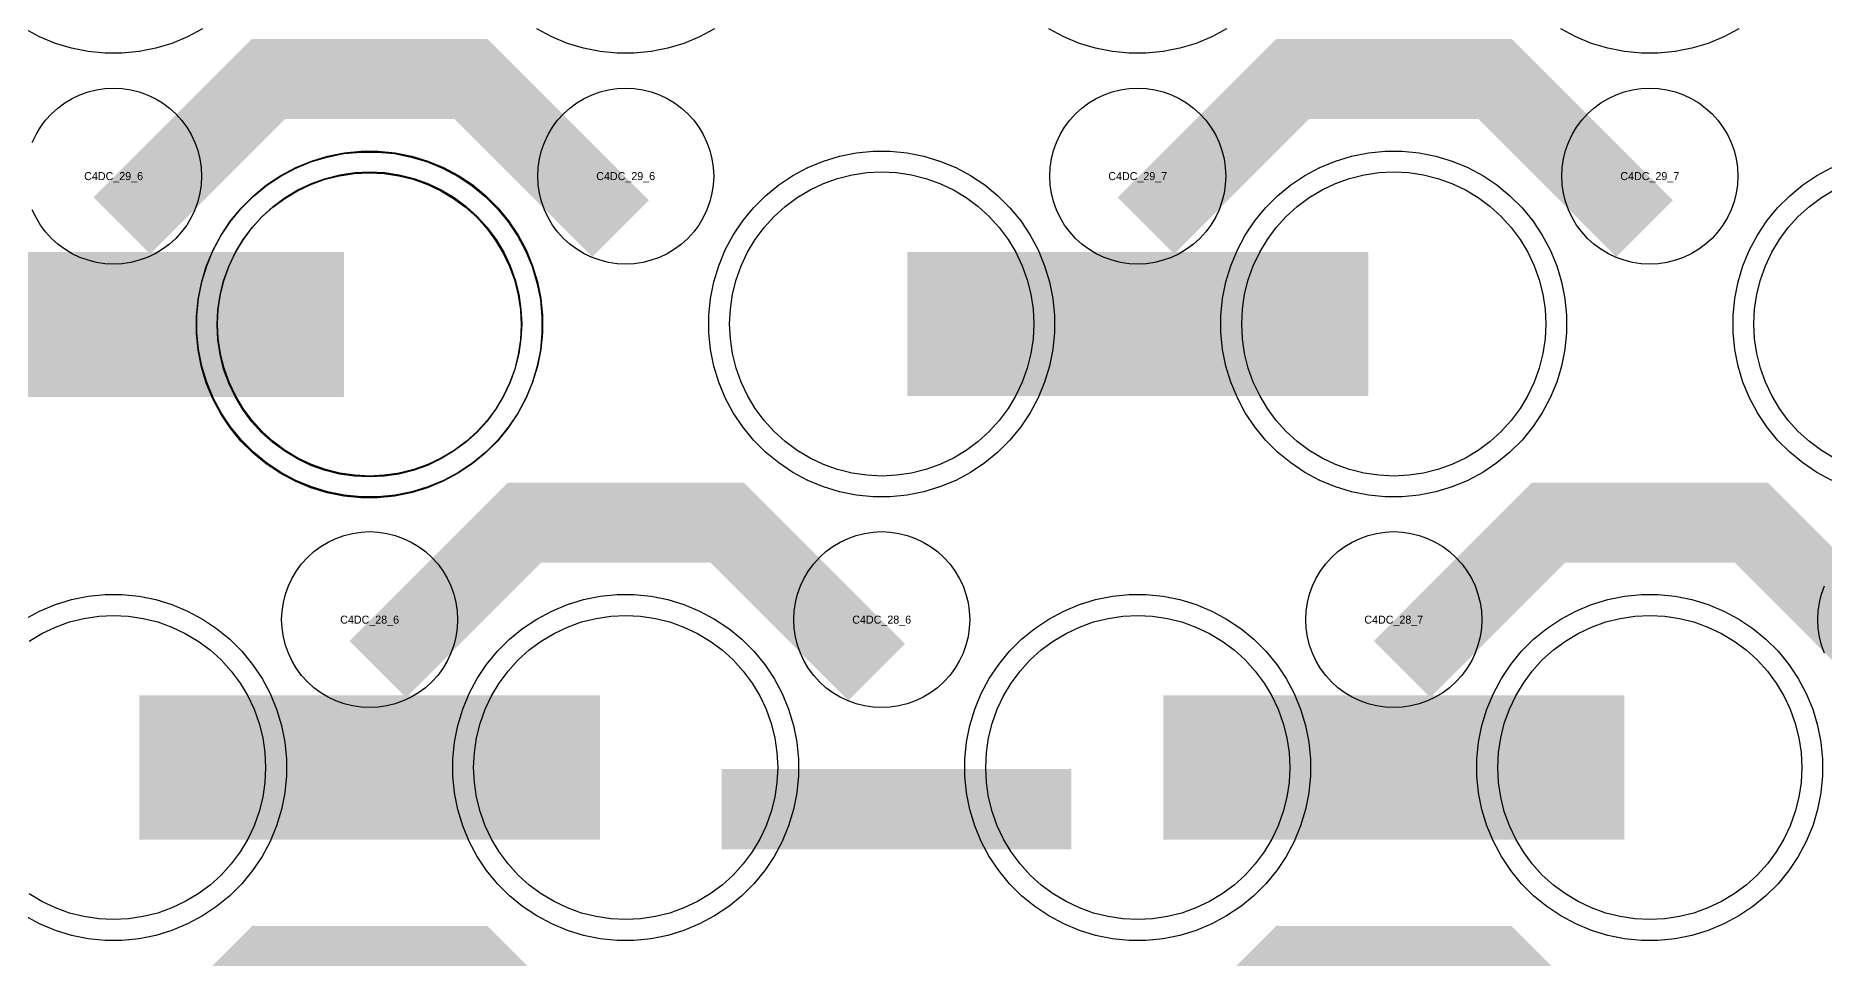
# Model space of a CAD drawing. Extents: x -11880 to 11880, y -14992 to 14992.
# Drawn here: x -10104 to -9546, y -11019 to -10731 of the extents above; entities that cross this region are included whole.
import ezdxf
from ezdxf.enums import TextEntityAlignment as Align

# ---------------------------------------------------------------- set-up
doc = ezdxf.new("R2010")
doc.units = 0
doc.header["$MEASUREMENT"] = 0
for name, color, linetype in [('GDS_775_DT_237', 138, 'CONTINUOUS'), ('RDL1_FS', 34, 'CONTINUOUS'), ('RDL_BS', 160, 'CONTINUOUS')]:
    doc.layers.add(name, color=color, linetype=linetype)

msp = doc.modelspace()

# ---------------------------------------------------------------- linework, layer by layer
at = {"layer": 'RDL1_FS', "color": 241, "true_color": 0xf7abae}
msp.add_lwpolyline([(-10000.149, -10868.996), (-10004.806, -10868.767), (-10009.417, -10868.083), (-10013.94, -10866.951), (-10018.33, -10865.379), (-10022.544, -10863.387), (-10026.544, -10860.989), (-10030.289, -10858.211), (-10033.743, -10855.081), (-10036.873, -10851.627), (-10039.651, -10847.882), (-10042.049, -10843.882), (-10044.041, -10839.668), (-10045.613, -10835.278), (-10046.745, -10830.755), (-10047.429, -10826.144), (-10047.658, -10821.487), (-10047.429, -10816.83), (-10046.745, -10812.219), (-10045.613, -10807.696), (-10044.041, -10803.306), (-10042.049, -10799.092), (-10039.651, -10795.092), (-10036.873, -10791.347), (-10033.743, -10787.893), (-10030.289, -10784.763), (-10026.544, -10781.985), (-10022.544, -10779.587), (-10018.33, -10777.595), (-10013.94, -10776.023), (-10009.417, -10774.891), (-10004.806, -10774.207), (-10000.149, -10773.978), (-9995.492, -10774.207), (-9990.881, -10774.891), (-9986.358, -10776.023), (-9981.968, -10777.595), (-9977.754, -10779.587), (-9973.754, -10781.985), (-9970.009, -10784.763), (-9966.555, -10787.893), (-9963.425, -10791.347), (-9960.647, -10795.092), (-9958.249, -10799.092), (-9956.257, -10803.306), (-9954.685, -10807.696), (-9953.553, -10812.219), (-9952.869, -10816.83), (-9952.64, -10821.487), (-9952.869, -10826.144), (-9953.553, -10830.755), (-9954.685, -10835.278), (-9956.257, -10839.668), (-9958.249, -10843.882), (-9960.647, -10847.882), (-9963.425, -10851.627), (-9966.555, -10855.081), (-9970.009, -10858.211), (-9973.754, -10860.989), (-9977.754, -10863.387), (-9981.968, -10865.379), (-9986.358, -10866.951), (-9990.881, -10868.083), (-9995.492, -10868.767)], close=True, dxfattribs=at)
at = {"layer": 'RDL1_FS'}
for points in [[(-10000, -10868.714), (-10004.657, -10868.485), (-10009.268, -10867.801), (-10013.791, -10866.669), (-10018.181, -10865.097), (-10022.395, -10863.105), (-10026.395, -10860.707), (-10030.14, -10857.929), (-10033.594, -10854.799), (-10036.724, -10851.345), (-10039.502, -10847.6), (-10041.9, -10843.6), (-10043.892, -10839.386), (-10045.464, -10834.996), (-10046.596, -10830.473), (-10047.28, -10825.862), (-10047.509, -10821.205), (-10047.28, -10816.548), (-10046.596, -10811.937), (-10045.464, -10807.414), (-10043.892, -10803.024), (-10041.9, -10798.81), (-10039.502, -10794.81), (-10036.724, -10791.065), (-10033.594, -10787.611), (-10030.14, -10784.481), (-10026.395, -10781.703), (-10022.395, -10779.305), (-10018.181, -10777.313), (-10013.791, -10775.741), (-10009.268, -10774.609), (-10004.657, -10773.925), (-10000, -10773.696), (-9995.343, -10773.925), (-9990.732, -10774.609), (-9986.209, -10775.741), (-9981.819, -10777.313), (-9977.605, -10779.305), (-9973.605, -10781.703), (-9969.86, -10784.481), (-9966.406, -10787.611), (-9963.276, -10791.065), (-9960.498, -10794.81), (-9958.1, -10798.81), (-9956.108, -10803.024), (-9954.536, -10807.414), (-9953.404, -10811.937), (-9952.72, -10816.548), (-9952.491, -10821.205), (-9952.72, -10825.862), (-9953.404, -10830.473), (-9954.536, -10834.996), (-9956.108, -10839.386), (-9958.1, -10843.6), (-9960.498, -10847.6), (-9963.276, -10851.345), (-9966.406, -10854.799), (-9969.86, -10857.929), (-9973.605, -10860.707), (-9977.605, -10863.105), (-9981.819, -10865.097), (-9986.209, -10866.669), (-9990.732, -10867.801), (-9995.343, -10868.485)], [(-9840, -10868.714), (-9844.657, -10868.485), (-9849.268, -10867.801), (-9853.791, -10866.669), (-9858.181, -10865.097), (-9862.395, -10863.105), (-9866.395, -10860.707), (-9870.14, -10857.929), (-9873.594, -10854.799), (-9876.724, -10851.345), (-9879.502, -10847.6), (-9881.9, -10843.6), (-9883.892, -10839.386), (-9885.464, -10834.996), (-9886.596, -10830.473), (-9887.28, -10825.862), (-9887.509, -10821.205), (-9887.28, -10816.548), (-9886.596, -10811.937), (-9885.464, -10807.414), (-9883.892, -10803.024), (-9881.9, -10798.81), (-9879.502, -10794.81), (-9876.724, -10791.065), (-9873.594, -10787.611), (-9870.14, -10784.481), (-9866.395, -10781.703), (-9862.395, -10779.305), (-9858.181, -10777.313), (-9853.791, -10775.741), (-9849.268, -10774.609), (-9844.657, -10773.925), (-9840, -10773.696), (-9835.343, -10773.925), (-9830.732, -10774.609), (-9826.209, -10775.741), (-9821.819, -10777.313), (-9817.605, -10779.305), (-9813.605, -10781.703), (-9809.86, -10784.481), (-9806.406, -10787.611), (-9803.276, -10791.065), (-9800.498, -10794.81), (-9798.1, -10798.81), (-9796.108, -10803.024), (-9794.536, -10807.414), (-9793.404, -10811.937), (-9792.72, -10816.548), (-9792.491, -10821.205), (-9792.72, -10825.862), (-9793.404, -10830.473), (-9794.536, -10834.996), (-9796.108, -10839.386), (-9798.1, -10843.6), (-9800.498, -10847.6), (-9803.276, -10851.345), (-9806.406, -10854.799), (-9809.86, -10857.929), (-9813.605, -10860.707), (-9817.605, -10863.105), (-9821.819, -10865.097), (-9826.209, -10866.669), (-9830.732, -10867.801), (-9835.343, -10868.485)], [(-9680, -10868.714), (-9684.657, -10868.485), (-9689.268, -10867.801), (-9693.791, -10866.669), (-9698.181, -10865.097), (-9702.395, -10863.105), (-9706.395, -10860.707), (-9710.14, -10857.929), (-9713.594, -10854.799), (-9716.724, -10851.345), (-9719.502, -10847.6), (-9721.9, -10843.6), (-9723.892, -10839.386), (-9725.464, -10834.996), (-9726.596, -10830.473), (-9727.28, -10825.862), (-9727.509, -10821.205), (-9727.28, -10816.548), (-9726.596, -10811.937), (-9725.464, -10807.414), (-9723.892, -10803.024), (-9721.9, -10798.81), (-9719.502, -10794.81), (-9716.724, -10791.065), (-9713.594, -10787.611), (-9710.14, -10784.481), (-9706.395, -10781.703), (-9702.395, -10779.305), (-9698.181, -10777.313), (-9693.791, -10775.741), (-9689.268, -10774.609), (-9684.657, -10773.925), (-9680, -10773.696), (-9675.343, -10773.925), (-9670.732, -10774.609), (-9666.209, -10775.741), (-9661.819, -10777.313), (-9657.605, -10779.305), (-9653.605, -10781.703), (-9649.86, -10784.481), (-9646.406, -10787.611), (-9643.276, -10791.065), (-9640.498, -10794.81), (-9638.1, -10798.81), (-9636.108, -10803.024), (-9634.536, -10807.414), (-9633.404, -10811.937), (-9632.72, -10816.548), (-9632.491, -10821.205), (-9632.72, -10825.862), (-9633.404, -10830.473), (-9634.536, -10834.996), (-9636.108, -10839.386), (-9638.1, -10843.6), (-9640.498, -10847.6), (-9643.276, -10851.345), (-9646.406, -10854.799), (-9649.86, -10857.929), (-9653.605, -10860.707), (-9657.605, -10863.105), (-9661.819, -10865.097), (-9666.209, -10866.669), (-9670.732, -10867.801), (-9675.343, -10868.485)], [(-9920, -11007.279), (-9924.657, -11007.05), (-9929.268, -11006.366), (-9933.791, -11005.234), (-9938.181, -11003.662), (-9942.395, -11001.67), (-9946.395, -10999.272), (-9950.14, -10996.494), (-9953.594, -10993.364), (-9956.724, -10989.91), (-9959.502, -10986.165), (-9961.9, -10982.165), (-9963.892, -10977.951), (-9965.464, -10973.561), (-9966.596, -10969.038), (-9967.28, -10964.427), (-9967.509, -10959.77), (-9967.28, -10955.113), (-9966.596, -10950.502), (-9965.464, -10945.979), (-9963.892, -10941.589), (-9961.9, -10937.375), (-9959.502, -10933.375), (-9956.724, -10929.63), (-9953.594, -10926.176), (-9950.14, -10923.046), (-9946.395, -10920.268), (-9942.395, -10917.87), (-9938.181, -10915.878), (-9933.791, -10914.306), (-9929.268, -10913.174), (-9924.657, -10912.49), (-9920, -10912.261), (-9915.343, -10912.49), (-9910.732, -10913.174), (-9906.209, -10914.306), (-9901.819, -10915.878), (-9897.605, -10917.87), (-9893.605, -10920.268), (-9889.86, -10923.046), (-9886.406, -10926.176), (-9883.276, -10929.63), (-9880.498, -10933.375), (-9878.1, -10937.375), (-9876.108, -10941.589), (-9874.536, -10945.979), (-9873.404, -10950.502), (-9872.72, -10955.113), (-9872.491, -10959.77), (-9872.72, -10964.427), (-9873.404, -10969.038), (-9874.536, -10973.561), (-9876.108, -10977.951), (-9878.1, -10982.165), (-9880.498, -10986.165), (-9883.276, -10989.91), (-9886.406, -10993.364), (-9889.86, -10996.494), (-9893.605, -10999.272), (-9897.605, -11001.67), (-9901.819, -11003.662), (-9906.209, -11005.234), (-9910.732, -11006.366), (-9915.343, -11007.05)], [(-9760, -11007.279), (-9764.657, -11007.05), (-9769.268, -11006.366), (-9773.791, -11005.234), (-9778.181, -11003.662), (-9782.395, -11001.67), (-9786.395, -10999.272), (-9790.14, -10996.494), (-9793.594, -10993.364), (-9796.724, -10989.91), (-9799.502, -10986.165), (-9801.9, -10982.165), (-9803.892, -10977.951), (-9805.464, -10973.561), (-9806.596, -10969.038), (-9807.28, -10964.427), (-9807.509, -10959.77), (-9807.28, -10955.113), (-9806.596, -10950.502), (-9805.464, -10945.979), (-9803.892, -10941.589), (-9801.9, -10937.375), (-9799.502, -10933.375), (-9796.724, -10929.63), (-9793.594, -10926.176), (-9790.14, -10923.046), (-9786.395, -10920.268), (-9782.395, -10917.87), (-9778.181, -10915.878), (-9773.791, -10914.306), (-9769.268, -10913.174), (-9764.657, -10912.49), (-9760, -10912.261), (-9755.343, -10912.49), (-9750.732, -10913.174), (-9746.209, -10914.306), (-9741.819, -10915.878), (-9737.605, -10917.87), (-9733.605, -10920.268), (-9729.86, -10923.046), (-9726.406, -10926.176), (-9723.276, -10929.63), (-9720.498, -10933.375), (-9718.1, -10937.375), (-9716.108, -10941.589), (-9714.536, -10945.979), (-9713.404, -10950.502), (-9712.72, -10955.113), (-9712.491, -10959.77), (-9712.72, -10964.427), (-9713.404, -10969.038), (-9714.536, -10973.561), (-9716.108, -10977.951), (-9718.1, -10982.165), (-9720.498, -10986.165), (-9723.276, -10989.91), (-9726.406, -10993.364), (-9729.86, -10996.494), (-9733.605, -10999.272), (-9737.605, -11001.67), (-9741.819, -11003.662), (-9746.209, -11005.234), (-9750.732, -11006.366), (-9755.343, -11007.05)], [(-9600, -11007.279), (-9604.657, -11007.05), (-9609.268, -11006.366), (-9613.791, -11005.234), (-9618.181, -11003.662), (-9622.395, -11001.67), (-9626.395, -10999.272), (-9630.14, -10996.494), (-9633.594, -10993.364), (-9636.724, -10989.91), (-9639.502, -10986.165), (-9641.9, -10982.165), (-9643.892, -10977.951), (-9645.464, -10973.561), (-9646.596, -10969.038), (-9647.28, -10964.427), (-9647.509, -10959.77), (-9647.28, -10955.113), (-9646.596, -10950.502), (-9645.464, -10945.979), (-9643.892, -10941.589), (-9641.9, -10937.375), (-9639.502, -10933.375), (-9636.724, -10929.63), (-9633.594, -10926.176), (-9630.14, -10923.046), (-9626.395, -10920.268), (-9622.395, -10917.87), (-9618.181, -10915.878), (-9613.791, -10914.306), (-9609.268, -10913.174), (-9604.657, -10912.49), (-9600, -10912.261), (-9595.343, -10912.49), (-9590.732, -10913.174), (-9586.209, -10914.306), (-9581.819, -10915.878), (-9577.605, -10917.87), (-9573.605, -10920.268), (-9569.86, -10923.046), (-9566.406, -10926.176), (-9563.276, -10929.63), (-9560.498, -10933.375), (-9558.1, -10937.375), (-9556.108, -10941.589), (-9554.536, -10945.979), (-9553.404, -10950.502), (-9552.72, -10955.113), (-9552.491, -10959.77), (-9552.72, -10964.427), (-9553.404, -10969.038), (-9554.536, -10973.561), (-9556.108, -10977.951), (-9558.1, -10982.165), (-9560.498, -10986.165), (-9563.276, -10989.91), (-9566.406, -10993.364), (-9569.86, -10996.494), (-9573.605, -10999.272), (-9577.605, -11001.67), (-9581.819, -11003.662), (-9586.209, -11005.234), (-9590.732, -11006.366), (-9595.343, -11007.05)]]:
    msp.add_lwpolyline(points, close=True, dxfattribs=at)
at = {"layer": 'RDL1_FS', "color": 240, "true_color": 0xed1f24}
msp.add_lwpolyline([(-9542.395, -10863.105), (-9546.395, -10860.707), (-9550.14, -10857.929), (-9553.594, -10854.799), (-9556.724, -10851.345), (-9559.502, -10847.6), (-9561.9, -10843.6), (-9563.892, -10839.386), (-9565.464, -10834.996), (-9566.596, -10830.473), (-9567.28, -10825.862), (-9567.509, -10821.205), (-9567.28, -10816.548), (-9566.596, -10811.937), (-9565.464, -10807.414), (-9563.892, -10803.024), (-9561.9, -10798.81), (-9559.502, -10794.81), (-9556.724, -10791.065), (-9553.594, -10787.611), (-9550.14, -10784.481), (-9546.395, -10781.703), (-9542.395, -10779.305)], dxfattribs=at)
at = {"layer": 'RDL1_FS', "color": 241, "true_color": 0xf7abae}
for points in [[(-10152.147, -10821.487, 45, 45, 0), (-10080.147, -10821.487, 45, 45, 0)], [(-10080.147, -10821.487, 45, 45, 0), (-10008.147, -10821.487, 45, 45, 0)]]:
    msp.add_lwpolyline(points, format="xyseb", dxfattribs=at)
at = {"layer": 'RDL1_FS'}
for points in [[(-10151.998, -10821.205, 45, 45, 0), (-10079.998, -10821.205, 45, 45, 0)], [(-10079.998, -10821.205, 45, 45, 0), (-10007.998, -10821.205, 45, 45, 0)], [(-9831.998, -10821.205, 45, 45, 0), (-9759.998, -10821.205, 45, 45, 0)], [(-9759.998, -10821.205, 45, 45, 0), (-9687.998, -10821.205, 45, 45, 0)], [(-10071.998, -10959.77, 45, 45, 0), (-9999.998, -10959.77, 45, 45, 0)], [(-9999.998, -10959.77, 45, 45, 0), (-9927.998, -10959.77, 45, 45, 0)], [(-9751.998, -10959.77, 45, 45, 0), (-9679.998, -10959.77, 45, 45, 0)], [(-9679.998, -10959.77, 45, 45, 0), (-9607.998, -10959.77, 45, 45, 0)]]:
    msp.add_lwpolyline(points, format="xyseb", dxfattribs=at)
msp.add_lwpolyline([(-10106.395, -10920.268), (-10102.395, -10917.87), (-10098.181, -10915.878), (-10093.791, -10914.306), (-10089.268, -10913.174), (-10084.657, -10912.49), (-10080, -10912.261), (-10075.343, -10912.49), (-10070.732, -10913.174), (-10066.209, -10914.306), (-10061.819, -10915.878), (-10057.605, -10917.87), (-10053.605, -10920.268), (-10049.86, -10923.046), (-10046.406, -10926.176), (-10043.276, -10929.63), (-10040.498, -10933.375), (-10038.1, -10937.375), (-10036.108, -10941.589), (-10034.536, -10945.979), (-10033.404, -10950.502), (-10032.72, -10955.113), (-10032.491, -10959.77), (-10032.72, -10964.427), (-10033.404, -10969.038), (-10034.536, -10973.561), (-10036.108, -10977.951), (-10038.1, -10982.165), (-10040.498, -10986.165), (-10043.276, -10989.91), (-10046.406, -10993.364), (-10049.86, -10996.494), (-10053.605, -10999.272), (-10057.605, -11001.67), (-10061.819, -11003.662), (-10066.209, -11005.234), (-10070.732, -11006.366), (-10075.343, -11007.05), (-10080, -11007.279), (-10084.657, -11007.05), (-10089.268, -11006.366), (-10093.791, -11005.234), (-10098.181, -11003.662), (-10102.395, -11001.67), (-10106.395, -10999.272)], dxfattribs=at)
at = {"layer": 'RDL_BS'}
for points in [[(-10052.223, -10729.023), (-10056.885, -10731.515), (-10061.795, -10733.546), (-10066.835, -10735.077), (-10072.062, -10736.123), (-10077.356, -10736.64), (-10082.644, -10736.64), (-10087.938, -10736.123), (-10093.165, -10735.077), (-10098.205, -10733.546), (-10103.115, -10731.515), (-10107.777, -10729.023)], [(-9892.223, -10729.023), (-9896.885, -10731.515), (-9901.795, -10733.546), (-9906.835, -10735.077), (-9912.062, -10736.123), (-9917.356, -10736.64), (-9922.644, -10736.64), (-9927.938, -10736.123), (-9933.165, -10735.077), (-9938.205, -10733.546), (-9943.115, -10731.515), (-9947.777, -10729.023)], [(-9732.223, -10729.023), (-9736.885, -10731.515), (-9741.795, -10733.546), (-9746.835, -10735.077), (-9752.062, -10736.123), (-9757.356, -10736.64), (-9762.644, -10736.64), (-9767.938, -10736.123), (-9773.165, -10735.077), (-9778.205, -10733.546), (-9783.115, -10731.515), (-9787.777, -10729.023)], [(-9572.223, -10729.023), (-9576.885, -10731.515), (-9581.795, -10733.546), (-9586.835, -10735.077), (-9592.062, -10736.123), (-9597.356, -10736.64), (-9602.644, -10736.64), (-9607.938, -10736.123), (-9613.165, -10735.077), (-9618.205, -10733.546), (-9623.115, -10731.515), (-9627.777, -10729.023)], [(-10105.402, -10764.498), (-10104.25, -10762.061), (-10102.857, -10759.737), (-10101.254, -10757.574), (-10099.442, -10755.575), (-10097.443, -10753.763), (-10095.28, -10752.16), (-10092.956, -10750.767), (-10090.519, -10749.615), (-10087.984, -10748.708), (-10085.365, -10748.051), (-10082.693, -10747.655), (-10080, -10747.523), (-10077.307, -10747.655), (-10074.635, -10748.051), (-10072.016, -10748.708), (-10069.481, -10749.615), (-10067.044, -10750.767), (-10064.72, -10752.16), (-10062.557, -10753.763), (-10060.558, -10755.575), (-10058.746, -10757.574), (-10057.143, -10759.737), (-10055.75, -10762.061), (-10054.598, -10764.498), (-10053.691, -10767.033), (-10053.034, -10769.652), (-10052.638, -10772.324), (-10052.506, -10775.017), (-10052.638, -10777.71), (-10053.034, -10780.382), (-10053.691, -10783.001), (-10054.598, -10785.536), (-10055.75, -10787.973), (-10057.143, -10790.297), (-10058.746, -10792.46), (-10060.558, -10794.459), (-10062.557, -10796.271), (-10064.72, -10797.874), (-10067.044, -10799.267), (-10069.481, -10800.419), (-10072.016, -10801.326), (-10074.635, -10801.983), (-10077.307, -10802.379), (-10080, -10802.511), (-10082.693, -10802.379), (-10085.365, -10801.983), (-10087.984, -10801.326), (-10090.519, -10800.419), (-10092.956, -10799.267), (-10095.28, -10797.874), (-10097.443, -10796.271), (-10099.442, -10794.459), (-10101.254, -10792.46), (-10102.857, -10790.297), (-10104.25, -10787.973), (-10105.402, -10785.536)], [(-10107.777, -10913.387), (-10103.115, -10910.895), (-10098.205, -10908.864), (-10093.165, -10907.333), (-10087.938, -10906.287), (-10082.644, -10905.77), (-10077.356, -10905.77), (-10072.062, -10906.287), (-10066.835, -10907.333), (-10061.795, -10908.864), (-10056.885, -10910.895), (-10052.223, -10913.387), (-10047.809, -10916.334), (-10043.708, -10919.696), (-10039.926, -10923.478), (-10036.564, -10927.579), (-10033.617, -10931.993), (-10031.125, -10936.655), (-10029.094, -10941.565), (-10027.563, -10946.605), (-10026.517, -10951.832), (-10026, -10957.126), (-10026, -10962.414), (-10026.517, -10967.708), (-10027.563, -10972.935), (-10029.094, -10977.975), (-10031.125, -10982.885), (-10033.617, -10987.547), (-10036.564, -10991.961), (-10039.926, -10996.062), (-10043.708, -10999.844), (-10047.809, -11003.206), (-10052.223, -11006.153), (-10056.885, -11008.645), (-10061.795, -11010.676), (-10066.835, -11012.207), (-10072.062, -11013.253), (-10077.356, -11013.77), (-10082.644, -11013.77), (-10087.938, -11013.253), (-10093.165, -11012.207), (-10098.205, -11010.676), (-10103.115, -11008.645), (-10107.777, -11006.153)], [(-9545.402, -10924.101), (-9546.309, -10921.566), (-9546.966, -10918.947), (-9547.362, -10916.275), (-9547.494, -10913.582), (-9547.362, -10910.889), (-9546.966, -10908.217), (-9546.309, -10905.598), (-9545.402, -10903.063)]]:
    msp.add_lwpolyline(points, dxfattribs=at)
for points in [[(-10077.438, -10790.519, 25, 25, 0), (-10031.623, -10744.704, 25, 25, 0), (-9998.07, -10744.704, 25, 25, 0)], [(-9921.599, -10791.418, 25, 25, 0), (-9968.313, -10744.704, 25, 25, 0), (-9998.071, -10744.704, 25, 25, 0)], [(-9757.438, -10790.519, 25, 25, 0), (-9711.623, -10744.704, 25, 25, 0), (-9678.07, -10744.704, 25, 25, 0)], [(-9601.599, -10791.418, 25, 25, 0), (-9648.313, -10744.704, 25, 25, 0), (-9678.071, -10744.704, 25, 25, 0)], [(-9997.438, -10929.084, 25, 25, 0), (-9951.623, -10883.269, 25, 25, 0), (-9918.07, -10883.269, 25, 25, 0)], [(-9841.599, -10929.983, 25, 25, 0), (-9888.313, -10883.269, 25, 25, 0), (-9918.071, -10883.269, 25, 25, 0)], [(-9677.438, -10929.084, 25, 25, 0), (-9631.623, -10883.269, 25, 25, 0), (-9598.07, -10883.269, 25, 25, 0)], [(-9521.599, -10929.983, 25, 25, 0), (-9568.313, -10883.269, 25, 25, 0), (-9598.071, -10883.269, 25, 25, 0)], [(-9889.984, -10972.783, 25, 25, 0), (-9780.719, -10972.783, 25, 25, 0)], [(-10077.438, -11067.649, 25, 25, 0), (-10031.623, -11021.834, 25, 25, 0), (-9998.07, -11021.834, 25, 25, 0)], [(-9921.599, -11068.548, 25, 25, 0), (-9968.313, -11021.834, 25, 25, 0), (-9998.071, -11021.834, 25, 25, 0)], [(-9757.438, -11067.649, 25, 25, 0), (-9711.623, -11021.834, 25, 25, 0), (-9678.07, -11021.834, 25, 25, 0)], [(-9601.599, -11068.548, 25, 25, 0), (-9648.313, -11021.834, 25, 25, 0), (-9678.071, -11021.834, 25, 25, 0)]]:
    msp.add_lwpolyline(points, format="xyseb", dxfattribs=at)
for points in [[(-9920, -10802.511), (-9922.693, -10802.379), (-9925.365, -10801.983), (-9927.984, -10801.326), (-9930.519, -10800.419), (-9932.956, -10799.267), (-9935.28, -10797.874), (-9937.443, -10796.271), (-9939.442, -10794.459), (-9941.254, -10792.46), (-9942.857, -10790.297), (-9944.25, -10787.973), (-9945.402, -10785.536), (-9946.309, -10783.001), (-9946.966, -10780.382), (-9947.362, -10777.71), (-9947.494, -10775.017), (-9947.362, -10772.324), (-9946.966, -10769.652), (-9946.309, -10767.033), (-9945.402, -10764.498), (-9944.25, -10762.061), (-9942.857, -10759.737), (-9941.254, -10757.574), (-9939.442, -10755.575), (-9937.443, -10753.763), (-9935.28, -10752.16), (-9932.956, -10750.767), (-9930.519, -10749.615), (-9927.984, -10748.708), (-9925.365, -10748.051), (-9922.693, -10747.655), (-9920, -10747.523), (-9917.307, -10747.655), (-9914.635, -10748.051), (-9912.016, -10748.708), (-9909.481, -10749.615), (-9907.044, -10750.767), (-9904.72, -10752.16), (-9902.557, -10753.763), (-9900.558, -10755.575), (-9898.746, -10757.574), (-9897.143, -10759.737), (-9895.75, -10762.061), (-9894.598, -10764.498), (-9893.691, -10767.033), (-9893.034, -10769.652), (-9892.638, -10772.324), (-9892.506, -10775.017), (-9892.638, -10777.71), (-9893.034, -10780.382), (-9893.691, -10783.001), (-9894.598, -10785.536), (-9895.75, -10787.973), (-9897.143, -10790.297), (-9898.746, -10792.46), (-9900.558, -10794.459), (-9902.557, -10796.271), (-9904.72, -10797.874), (-9907.044, -10799.267), (-9909.481, -10800.419), (-9912.016, -10801.326), (-9914.635, -10801.983), (-9917.307, -10802.379)], [(-9760, -10802.511), (-9762.693, -10802.379), (-9765.365, -10801.983), (-9767.984, -10801.326), (-9770.519, -10800.419), (-9772.956, -10799.267), (-9775.28, -10797.874), (-9777.443, -10796.271), (-9779.442, -10794.459), (-9781.254, -10792.46), (-9782.857, -10790.297), (-9784.25, -10787.973), (-9785.402, -10785.536), (-9786.309, -10783.001), (-9786.966, -10780.382), (-9787.362, -10777.71), (-9787.494, -10775.017), (-9787.362, -10772.324), (-9786.966, -10769.652), (-9786.309, -10767.033), (-9785.402, -10764.498), (-9784.25, -10762.061), (-9782.857, -10759.737), (-9781.254, -10757.574), (-9779.442, -10755.575), (-9777.443, -10753.763), (-9775.28, -10752.16), (-9772.956, -10750.767), (-9770.519, -10749.615), (-9767.984, -10748.708), (-9765.365, -10748.051), (-9762.693, -10747.655), (-9760, -10747.523), (-9757.307, -10747.655), (-9754.635, -10748.051), (-9752.016, -10748.708), (-9749.481, -10749.615), (-9747.044, -10750.767), (-9744.72, -10752.16), (-9742.557, -10753.763), (-9740.558, -10755.575), (-9738.746, -10757.574), (-9737.143, -10759.737), (-9735.75, -10762.061), (-9734.598, -10764.498), (-9733.691, -10767.033), (-9733.034, -10769.652), (-9732.638, -10772.324), (-9732.506, -10775.017), (-9732.638, -10777.71), (-9733.034, -10780.382), (-9733.691, -10783.001), (-9734.598, -10785.536), (-9735.75, -10787.973), (-9737.143, -10790.297), (-9738.746, -10792.46), (-9740.558, -10794.459), (-9742.557, -10796.271), (-9744.72, -10797.874), (-9747.044, -10799.267), (-9749.481, -10800.419), (-9752.016, -10801.326), (-9754.635, -10801.983), (-9757.307, -10802.379)], [(-9600, -10802.511), (-9602.693, -10802.379), (-9605.365, -10801.983), (-9607.984, -10801.326), (-9610.519, -10800.419), (-9612.956, -10799.267), (-9615.28, -10797.874), (-9617.443, -10796.271), (-9619.442, -10794.459), (-9621.254, -10792.46), (-9622.857, -10790.297), (-9624.25, -10787.973), (-9625.402, -10785.536), (-9626.309, -10783.001), (-9626.966, -10780.382), (-9627.362, -10777.71), (-9627.494, -10775.017), (-9627.362, -10772.324), (-9626.966, -10769.652), (-9626.309, -10767.033), (-9625.402, -10764.498), (-9624.25, -10762.061), (-9622.857, -10759.737), (-9621.254, -10757.574), (-9619.442, -10755.575), (-9617.443, -10753.763), (-9615.28, -10752.16), (-9612.956, -10750.767), (-9610.519, -10749.615), (-9607.984, -10748.708), (-9605.365, -10748.051), (-9602.693, -10747.655), (-9600, -10747.523), (-9597.307, -10747.655), (-9594.635, -10748.051), (-9592.016, -10748.708), (-9589.481, -10749.615), (-9587.044, -10750.767), (-9584.72, -10752.16), (-9582.557, -10753.763), (-9580.558, -10755.575), (-9578.746, -10757.574), (-9577.143, -10759.737), (-9575.75, -10762.061), (-9574.598, -10764.498), (-9573.691, -10767.033), (-9573.034, -10769.652), (-9572.638, -10772.324), (-9572.506, -10775.017), (-9572.638, -10777.71), (-9573.034, -10780.382), (-9573.691, -10783.001), (-9574.598, -10785.536), (-9575.75, -10787.973), (-9577.143, -10790.297), (-9578.746, -10792.46), (-9580.558, -10794.459), (-9582.557, -10796.271), (-9584.72, -10797.874), (-9587.044, -10799.267), (-9589.481, -10800.419), (-9592.016, -10801.326), (-9594.635, -10801.983), (-9597.307, -10802.379)], [(-10002.644, -10875.205), (-10007.938, -10874.688), (-10013.165, -10873.642), (-10018.205, -10872.111), (-10023.115, -10870.08), (-10027.777, -10867.588), (-10032.191, -10864.641), (-10036.292, -10861.279), (-10040.074, -10857.497), (-10043.436, -10853.396), (-10046.383, -10848.982), (-10048.875, -10844.32), (-10050.906, -10839.41), (-10052.437, -10834.37), (-10053.483, -10829.143), (-10054, -10823.849), (-10054, -10818.561), (-10053.483, -10813.267), (-10052.437, -10808.04), (-10050.906, -10803), (-10048.875, -10798.09), (-10046.383, -10793.428), (-10043.436, -10789.014), (-10040.074, -10784.913), (-10036.292, -10781.131), (-10032.191, -10777.769), (-10027.777, -10774.822), (-10023.115, -10772.33), (-10018.205, -10770.299), (-10013.165, -10768.768), (-10007.938, -10767.722), (-10002.644, -10767.205), (-9997.356, -10767.205), (-9992.062, -10767.722), (-9986.835, -10768.768), (-9981.795, -10770.299), (-9976.885, -10772.33), (-9972.223, -10774.822), (-9967.809, -10777.769), (-9963.708, -10781.131), (-9959.926, -10784.913), (-9956.564, -10789.014), (-9953.617, -10793.428), (-9951.125, -10798.09), (-9949.094, -10803), (-9947.563, -10808.04), (-9946.517, -10813.267), (-9946, -10818.561), (-9946, -10823.849), (-9946.517, -10829.143), (-9947.563, -10834.37), (-9949.094, -10839.41), (-9951.125, -10844.32), (-9953.617, -10848.982), (-9956.564, -10853.396), (-9959.926, -10857.497), (-9963.708, -10861.279), (-9967.809, -10864.641), (-9972.223, -10867.588), (-9976.885, -10870.08), (-9981.795, -10872.111), (-9986.835, -10873.642), (-9992.062, -10874.688), (-9997.356, -10875.205)], [(-9842.644, -10875.205), (-9847.938, -10874.688), (-9853.165, -10873.642), (-9858.205, -10872.111), (-9863.115, -10870.08), (-9867.777, -10867.588), (-9872.191, -10864.641), (-9876.292, -10861.279), (-9880.074, -10857.497), (-9883.436, -10853.396), (-9886.383, -10848.982), (-9888.875, -10844.32), (-9890.906, -10839.41), (-9892.437, -10834.37), (-9893.483, -10829.143), (-9894, -10823.849), (-9894, -10818.561), (-9893.483, -10813.267), (-9892.437, -10808.04), (-9890.906, -10803), (-9888.875, -10798.09), (-9886.383, -10793.428), (-9883.436, -10789.014), (-9880.074, -10784.913), (-9876.292, -10781.131), (-9872.191, -10777.769), (-9867.777, -10774.822), (-9863.115, -10772.33), (-9858.205, -10770.299), (-9853.165, -10768.768), (-9847.938, -10767.722), (-9842.644, -10767.205), (-9837.356, -10767.205), (-9832.062, -10767.722), (-9826.835, -10768.768), (-9821.795, -10770.299), (-9816.885, -10772.33), (-9812.223, -10774.822), (-9807.809, -10777.769), (-9803.708, -10781.131), (-9799.926, -10784.913), (-9796.564, -10789.014), (-9793.617, -10793.428), (-9791.125, -10798.09), (-9789.094, -10803), (-9787.563, -10808.04), (-9786.517, -10813.267), (-9786, -10818.561), (-9786, -10823.849), (-9786.517, -10829.143), (-9787.563, -10834.37), (-9789.094, -10839.41), (-9791.125, -10844.32), (-9793.617, -10848.982), (-9796.564, -10853.396), (-9799.926, -10857.497), (-9803.708, -10861.279), (-9807.809, -10864.641), (-9812.223, -10867.588), (-9816.885, -10870.08), (-9821.795, -10872.111), (-9826.835, -10873.642), (-9832.062, -10874.688), (-9837.356, -10875.205)], [(-9682.644, -10875.205), (-9687.938, -10874.688), (-9693.165, -10873.642), (-9698.205, -10872.111), (-9703.115, -10870.08), (-9707.777, -10867.588), (-9712.191, -10864.641), (-9716.292, -10861.279), (-9720.074, -10857.497), (-9723.436, -10853.396), (-9726.383, -10848.982), (-9728.875, -10844.32), (-9730.906, -10839.41), (-9732.437, -10834.37), (-9733.483, -10829.143), (-9734, -10823.849), (-9734, -10818.561), (-9733.483, -10813.267), (-9732.437, -10808.04), (-9730.906, -10803), (-9728.875, -10798.09), (-9726.383, -10793.428), (-9723.436, -10789.014), (-9720.074, -10784.913), (-9716.292, -10781.131), (-9712.191, -10777.769), (-9707.777, -10774.822), (-9703.115, -10772.33), (-9698.205, -10770.299), (-9693.165, -10768.768), (-9687.938, -10767.722), (-9682.644, -10767.205), (-9677.356, -10767.205), (-9672.062, -10767.722), (-9666.835, -10768.768), (-9661.795, -10770.299), (-9656.885, -10772.33), (-9652.223, -10774.822), (-9647.809, -10777.769), (-9643.708, -10781.131), (-9639.926, -10784.913), (-9636.564, -10789.014), (-9633.617, -10793.428), (-9631.125, -10798.09), (-9629.094, -10803), (-9627.563, -10808.04), (-9626.517, -10813.267), (-9626, -10818.561), (-9626, -10823.849), (-9626.517, -10829.143), (-9627.563, -10834.37), (-9629.094, -10839.41), (-9631.125, -10844.32), (-9633.617, -10848.982), (-9636.564, -10853.396), (-9639.926, -10857.497), (-9643.708, -10861.279), (-9647.809, -10864.641), (-9652.223, -10867.588), (-9656.885, -10870.08), (-9661.795, -10872.111), (-9666.835, -10873.642), (-9672.062, -10874.688), (-9677.356, -10875.205)], [(-10000, -10941.076), (-10002.693, -10940.944), (-10005.365, -10940.548), (-10007.984, -10939.891), (-10010.519, -10938.984), (-10012.956, -10937.832), (-10015.28, -10936.439), (-10017.443, -10934.836), (-10019.442, -10933.024), (-10021.254, -10931.025), (-10022.857, -10928.862), (-10024.25, -10926.538), (-10025.402, -10924.101), (-10026.309, -10921.566), (-10026.966, -10918.947), (-10027.362, -10916.275), (-10027.494, -10913.582), (-10027.362, -10910.889), (-10026.966, -10908.217), (-10026.309, -10905.598), (-10025.402, -10903.063), (-10024.25, -10900.626), (-10022.857, -10898.302), (-10021.254, -10896.139), (-10019.442, -10894.14), (-10017.443, -10892.328), (-10015.28, -10890.725), (-10012.956, -10889.332), (-10010.519, -10888.18), (-10007.984, -10887.273), (-10005.365, -10886.616), (-10002.693, -10886.22), (-10000, -10886.088), (-9997.307, -10886.22), (-9994.635, -10886.616), (-9992.016, -10887.273), (-9989.481, -10888.18), (-9987.044, -10889.332), (-9984.72, -10890.725), (-9982.557, -10892.328), (-9980.558, -10894.14), (-9978.746, -10896.139), (-9977.143, -10898.302), (-9975.75, -10900.626), (-9974.598, -10903.063), (-9973.691, -10905.598), (-9973.034, -10908.217), (-9972.638, -10910.889), (-9972.506, -10913.582), (-9972.638, -10916.275), (-9973.034, -10918.947), (-9973.691, -10921.566), (-9974.598, -10924.101), (-9975.75, -10926.538), (-9977.143, -10928.862), (-9978.746, -10931.025), (-9980.558, -10933.024), (-9982.557, -10934.836), (-9984.72, -10936.439), (-9987.044, -10937.832), (-9989.481, -10938.984), (-9992.016, -10939.891), (-9994.635, -10940.548), (-9997.307, -10940.944)], [(-9840, -10941.076), (-9842.693, -10940.944), (-9845.365, -10940.548), (-9847.984, -10939.891), (-9850.519, -10938.984), (-9852.956, -10937.832), (-9855.28, -10936.439), (-9857.443, -10934.836), (-9859.442, -10933.024), (-9861.254, -10931.025), (-9862.857, -10928.862), (-9864.25, -10926.538), (-9865.402, -10924.101), (-9866.309, -10921.566), (-9866.966, -10918.947), (-9867.362, -10916.275), (-9867.494, -10913.582), (-9867.362, -10910.889), (-9866.966, -10908.217), (-9866.309, -10905.598), (-9865.402, -10903.063), (-9864.25, -10900.626), (-9862.857, -10898.302), (-9861.254, -10896.139), (-9859.442, -10894.14), (-9857.443, -10892.328), (-9855.28, -10890.725), (-9852.956, -10889.332), (-9850.519, -10888.18), (-9847.984, -10887.273), (-9845.365, -10886.616), (-9842.693, -10886.22), (-9840, -10886.088), (-9837.307, -10886.22), (-9834.635, -10886.616), (-9832.016, -10887.273), (-9829.481, -10888.18), (-9827.044, -10889.332), (-9824.72, -10890.725), (-9822.557, -10892.328), (-9820.558, -10894.14), (-9818.746, -10896.139), (-9817.143, -10898.302), (-9815.75, -10900.626), (-9814.598, -10903.063), (-9813.691, -10905.598), (-9813.034, -10908.217), (-9812.638, -10910.889), (-9812.506, -10913.582), (-9812.638, -10916.275), (-9813.034, -10918.947), (-9813.691, -10921.566), (-9814.598, -10924.101), (-9815.75, -10926.538), (-9817.143, -10928.862), (-9818.746, -10931.025), (-9820.558, -10933.024), (-9822.557, -10934.836), (-9824.72, -10936.439), (-9827.044, -10937.832), (-9829.481, -10938.984), (-9832.016, -10939.891), (-9834.635, -10940.548), (-9837.307, -10940.944)], [(-9680, -10941.076), (-9682.693, -10940.944), (-9685.365, -10940.548), (-9687.984, -10939.891), (-9690.519, -10938.984), (-9692.956, -10937.832), (-9695.28, -10936.439), (-9697.443, -10934.836), (-9699.442, -10933.024), (-9701.254, -10931.025), (-9702.857, -10928.862), (-9704.25, -10926.538), (-9705.402, -10924.101), (-9706.309, -10921.566), (-9706.966, -10918.947), (-9707.362, -10916.275), (-9707.494, -10913.582), (-9707.362, -10910.889), (-9706.966, -10908.217), (-9706.309, -10905.598), (-9705.402, -10903.063), (-9704.25, -10900.626), (-9702.857, -10898.302), (-9701.254, -10896.139), (-9699.442, -10894.14), (-9697.443, -10892.328), (-9695.28, -10890.725), (-9692.956, -10889.332), (-9690.519, -10888.18), (-9687.984, -10887.273), (-9685.365, -10886.616), (-9682.693, -10886.22), (-9680, -10886.088), (-9677.307, -10886.22), (-9674.635, -10886.616), (-9672.016, -10887.273), (-9669.481, -10888.18), (-9667.044, -10889.332), (-9664.72, -10890.725), (-9662.557, -10892.328), (-9660.558, -10894.14), (-9658.746, -10896.139), (-9657.143, -10898.302), (-9655.75, -10900.626), (-9654.598, -10903.063), (-9653.691, -10905.598), (-9653.034, -10908.217), (-9652.638, -10910.889), (-9652.506, -10913.582), (-9652.638, -10916.275), (-9653.034, -10918.947), (-9653.691, -10921.566), (-9654.598, -10924.101), (-9655.75, -10926.538), (-9657.143, -10928.862), (-9658.746, -10931.025), (-9660.558, -10933.024), (-9662.557, -10934.836), (-9664.72, -10936.439), (-9667.044, -10937.832), (-9669.481, -10938.984), (-9672.016, -10939.891), (-9674.635, -10940.548), (-9677.307, -10940.944)], [(-9922.644, -11013.77), (-9927.938, -11013.253), (-9933.165, -11012.207), (-9938.205, -11010.676), (-9943.115, -11008.645), (-9947.777, -11006.153), (-9952.191, -11003.206), (-9956.292, -10999.844), (-9960.074, -10996.062), (-9963.436, -10991.961), (-9966.383, -10987.547), (-9968.875, -10982.885), (-9970.906, -10977.975), (-9972.437, -10972.935), (-9973.483, -10967.708), (-9974, -10962.414), (-9974, -10957.126), (-9973.483, -10951.832), (-9972.437, -10946.605), (-9970.906, -10941.565), (-9968.875, -10936.655), (-9966.383, -10931.993), (-9963.436, -10927.579), (-9960.074, -10923.478), (-9956.292, -10919.696), (-9952.191, -10916.334), (-9947.777, -10913.387), (-9943.115, -10910.895), (-9938.205, -10908.864), (-9933.165, -10907.333), (-9927.938, -10906.287), (-9922.644, -10905.77), (-9917.356, -10905.77), (-9912.062, -10906.287), (-9906.835, -10907.333), (-9901.795, -10908.864), (-9896.885, -10910.895), (-9892.223, -10913.387), (-9887.809, -10916.334), (-9883.708, -10919.696), (-9879.926, -10923.478), (-9876.564, -10927.579), (-9873.617, -10931.993), (-9871.125, -10936.655), (-9869.094, -10941.565), (-9867.563, -10946.605), (-9866.517, -10951.832), (-9866, -10957.126), (-9866, -10962.414), (-9866.517, -10967.708), (-9867.563, -10972.935), (-9869.094, -10977.975), (-9871.125, -10982.885), (-9873.617, -10987.547), (-9876.564, -10991.961), (-9879.926, -10996.062), (-9883.708, -10999.844), (-9887.809, -11003.206), (-9892.223, -11006.153), (-9896.885, -11008.645), (-9901.795, -11010.676), (-9906.835, -11012.207), (-9912.062, -11013.253), (-9917.356, -11013.77)], [(-9762.644, -11013.77), (-9767.938, -11013.253), (-9773.165, -11012.207), (-9778.205, -11010.676), (-9783.115, -11008.645), (-9787.777, -11006.153), (-9792.191, -11003.206), (-9796.292, -10999.844), (-9800.074, -10996.062), (-9803.436, -10991.961), (-9806.383, -10987.547), (-9808.875, -10982.885), (-9810.906, -10977.975), (-9812.437, -10972.935), (-9813.483, -10967.708), (-9814, -10962.414), (-9814, -10957.126), (-9813.483, -10951.832), (-9812.437, -10946.605), (-9810.906, -10941.565), (-9808.875, -10936.655), (-9806.383, -10931.993), (-9803.436, -10927.579), (-9800.074, -10923.478), (-9796.292, -10919.696), (-9792.191, -10916.334), (-9787.777, -10913.387), (-9783.115, -10910.895), (-9778.205, -10908.864), (-9773.165, -10907.333), (-9767.938, -10906.287), (-9762.644, -10905.77), (-9757.356, -10905.77), (-9752.062, -10906.287), (-9746.835, -10907.333), (-9741.795, -10908.864), (-9736.885, -10910.895), (-9732.223, -10913.387), (-9727.809, -10916.334), (-9723.708, -10919.696), (-9719.926, -10923.478), (-9716.564, -10927.579), (-9713.617, -10931.993), (-9711.125, -10936.655), (-9709.094, -10941.565), (-9707.563, -10946.605), (-9706.517, -10951.832), (-9706, -10957.126), (-9706, -10962.414), (-9706.517, -10967.708), (-9707.563, -10972.935), (-9709.094, -10977.975), (-9711.125, -10982.885), (-9713.617, -10987.547), (-9716.564, -10991.961), (-9719.926, -10996.062), (-9723.708, -10999.844), (-9727.809, -11003.206), (-9732.223, -11006.153), (-9736.885, -11008.645), (-9741.795, -11010.676), (-9746.835, -11012.207), (-9752.062, -11013.253), (-9757.356, -11013.77)], [(-9602.644, -11013.77), (-9607.938, -11013.253), (-9613.165, -11012.207), (-9618.205, -11010.676), (-9623.115, -11008.645), (-9627.777, -11006.153), (-9632.191, -11003.206), (-9636.292, -10999.844), (-9640.074, -10996.062), (-9643.436, -10991.961), (-9646.383, -10987.547), (-9648.875, -10982.885), (-9650.906, -10977.975), (-9652.437, -10972.935), (-9653.483, -10967.708), (-9654, -10962.414), (-9654, -10957.126), (-9653.483, -10951.832), (-9652.437, -10946.605), (-9650.906, -10941.565), (-9648.875, -10936.655), (-9646.383, -10931.993), (-9643.436, -10927.579), (-9640.074, -10923.478), (-9636.292, -10919.696), (-9632.191, -10916.334), (-9627.777, -10913.387), (-9623.115, -10910.895), (-9618.205, -10908.864), (-9613.165, -10907.333), (-9607.938, -10906.287), (-9602.644, -10905.77), (-9597.356, -10905.77), (-9592.062, -10906.287), (-9586.835, -10907.333), (-9581.795, -10908.864), (-9576.885, -10910.895), (-9572.223, -10913.387), (-9567.809, -10916.334), (-9563.708, -10919.696), (-9559.926, -10923.478), (-9556.564, -10927.579), (-9553.617, -10931.993), (-9551.125, -10936.655), (-9549.094, -10941.565), (-9547.563, -10946.605), (-9546.517, -10951.832), (-9546, -10957.126), (-9546, -10962.414), (-9546.517, -10967.708), (-9547.563, -10972.935), (-9549.094, -10977.975), (-9551.125, -10982.885), (-9553.617, -10987.547), (-9556.564, -10991.961), (-9559.926, -10996.062), (-9563.708, -10999.844), (-9567.809, -11003.206), (-9572.223, -11006.153), (-9576.885, -11008.645), (-9581.795, -11010.676), (-9586.835, -11012.207), (-9592.062, -11013.253), (-9597.356, -11013.77)]]:
    msp.add_lwpolyline(points, close=True, dxfattribs=at)
at = {"layer": 'RDL_BS', "color": 241, "true_color": 0xf7abae}
msp.add_lwpolyline([(-10002.793, -10875.487), (-10008.087, -10874.97), (-10013.314, -10873.924), (-10018.354, -10872.393), (-10023.264, -10870.362), (-10027.926, -10867.87), (-10032.34, -10864.923), (-10036.441, -10861.561), (-10040.223, -10857.779), (-10043.585, -10853.678), (-10046.532, -10849.264), (-10049.024, -10844.602), (-10051.055, -10839.692), (-10052.586, -10834.652), (-10053.632, -10829.425), (-10054.149, -10824.131), (-10054.149, -10818.843), (-10053.632, -10813.549), (-10052.586, -10808.322), (-10051.055, -10803.282), (-10049.024, -10798.372), (-10046.532, -10793.71), (-10043.585, -10789.296), (-10040.223, -10785.195), (-10036.441, -10781.413), (-10032.34, -10778.051), (-10027.926, -10775.104), (-10023.264, -10772.612), (-10018.354, -10770.581), (-10013.314, -10769.05), (-10008.087, -10768.004), (-10002.793, -10767.487), (-9997.505, -10767.487), (-9992.211, -10768.004), (-9986.984, -10769.05), (-9981.944, -10770.581), (-9977.034, -10772.612), (-9972.372, -10775.104), (-9967.958, -10778.051), (-9963.857, -10781.413), (-9960.075, -10785.195), (-9956.713, -10789.296), (-9953.766, -10793.71), (-9951.274, -10798.372), (-9949.243, -10803.282), (-9947.712, -10808.322), (-9946.666, -10813.549), (-9946.149, -10818.843), (-9946.149, -10824.131), (-9946.666, -10829.425), (-9947.712, -10834.652), (-9949.243, -10839.692), (-9951.274, -10844.602), (-9953.766, -10849.264), (-9956.713, -10853.678), (-9960.075, -10857.779), (-9963.857, -10861.561), (-9967.958, -10864.923), (-9972.372, -10867.87), (-9977.034, -10870.362), (-9981.944, -10872.393), (-9986.984, -10873.924), (-9992.211, -10874.97), (-9997.505, -10875.487)], close=True, dxfattribs=at)
at = {"layer": 'RDL_BS', "color": 240, "true_color": 0xed1f24}
msp.add_lwpolyline([(-9543.115, -10870.08), (-9547.777, -10867.588), (-9552.191, -10864.641), (-9556.292, -10861.279), (-9560.074, -10857.497), (-9563.436, -10853.396), (-9566.383, -10848.982), (-9568.875, -10844.32), (-9570.906, -10839.41), (-9572.437, -10834.37), (-9573.483, -10829.143), (-9574, -10823.849), (-9574, -10818.561), (-9573.483, -10813.267), (-9572.437, -10808.04), (-9570.906, -10803), (-9568.875, -10798.09), (-9566.383, -10793.428), (-9563.436, -10789.014), (-9560.074, -10784.913), (-9556.292, -10781.131), (-9552.191, -10777.769), (-9547.777, -10774.822), (-9543.115, -10772.33)], dxfattribs=at)

# ---------------------------------------------------------------- texts
at = {"layer": 'GDS_775_DT_237'}
for s, p in [('C4DC_29_6', (-10080, -10775.017)), ('C4DC_29_6', (-10080, -10775.017)), ('C4DC_29_6', (-9920, -10775.017)), ('C4DC_29_6', (-9920, -10775.017)), ('C4DC_29_7', (-9760, -10775.017)), ('C4DC_29_7', (-9760, -10775.017)), ('C4DC_29_7', (-9600, -10775.017)), ('C4DC_29_7', (-9600, -10775.017)), ('C4DC_28_6', (-10000, -10913.582)), ('C4DC_28_6', (-10000, -10913.582)), ('C4DC_28_6', (-9840, -10913.582)), ('C4DC_28_6', (-9840, -10913.582)), ('C4DC_28_7', (-9680, -10913.582)), ('C4DC_28_7', (-9680, -10913.582))]:
    msp.add_text(s, height=2.5, dxfattribs=at).set_placement(p, align=Align.MIDDLE_CENTER)

doc.saveas('drawing.dxf')
